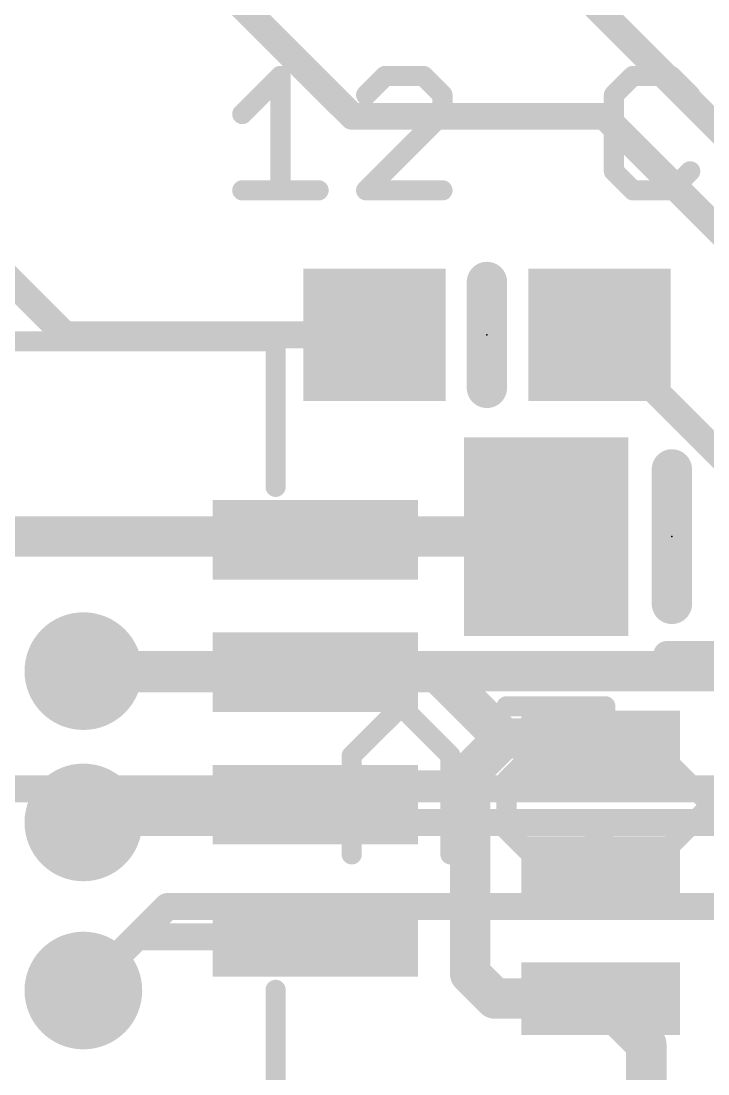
# Model space of a CAD drawing. Extents: x -0.1 to 33.1, y -0.2 to 19.1.
# Drawn here: x 2.96 to 8.15, y 6.35 to 14.31 of the extents above; entities that cross this region are included whole.
import ezdxf

# ---------------------------------------------------------------- set-up
doc = ezdxf.new("R2010")
doc.units = 0
for name, color, linetype in [('1', 12, 'CONTINUOUS'), ('16', 132, 'CONTINUOUS'), ('18', 110, 'CONTINUOUS'), ('21', 40, 'CONTINUOUS'), ('22', 6, 'CONTINUOUS'), ('23', 40, 'CONTINUOUS')]:
    doc.layers.add(name, color=color, linetype=linetype)

# ---------------------------------------------------------------- blocks, each defined once
blk = doc.blocks.new('RECT')
blk.add_solid([(-0.5, -0.5), (0.5, -0.5), (-0.5, 0.5), (0.5, 0.5)])
blk = doc.blocks.new('ROUNDV')
at = {"const_width": 0.5}
blk.add_lwpolyline([(0, -0.25, 1), (0, 0.25, 1), (0, -0.25)], format="xyb", dxfattribs=at)

msp = doc.modelspace()

# ---------------------------------------------------------------- linework, layer by layer
at = {"layer": '1'}
for points, const_width in [([(1.27, 17.78), (5.461, 13.589)], 0.2032), ([(9.525, 12.192), (3.937, 17.78)], 0.2032), ([(5.461, 13.589), (7.366, 13.589)], 0.2032), ([(7.366, 13.589), (9.398, 11.557)], 0.2032), ([(2.274, 12.954), (3.29, 11.938)], 0.2032), ([(3.29, 11.938), (5.627, 11.938)], 0.2032), ([(7.327, 11.938), (8.824, 10.441)], 0.2032), ([(5.157, 10.414), (1.281, 10.414)], 0.3048), ([(5.181, 10.39), (5.157, 10.414)], 0.3048), ([(5.181, 10.39), (5.181, 10.414)], 0.3048), ([(5.181, 10.414), (6.924, 10.414)], 0.3048), ([(3.437, 9.39), (3.429, 9.398)], 0.3048), ([(5.181, 9.39), (3.437, 9.39)], 0.3048), ([(5.181, 9.39), (6.104, 9.39)], 0.3048), ([(6.104, 9.39), (6.604, 8.89)], 0.3048), ([(6.35, 8.636), (6.604, 8.89)], 0.3048), ([(6.604, 8.89), (7.2699, 8.89)], 0.3048), ([(7.2699, 8.89), (7.3359, 8.824)], 0.3048), ([(6.35, 7.112), (6.35, 8.636)], 0.3048), ([(0, 8.509), (33.02, 8.509)], 0.2032), ([(3.564, 8.39), (3.429, 8.255)], 0.2032), ([(5.181, 8.39), (3.564, 8.39)], 0.2032), ([(3.834, 7.39), (3.429, 6.985)], 0.2032), ([(5.181, 7.39), (3.834, 7.39)], 0.2032), ([(6.538, 6.924), (6.35, 7.112)], 0.3048), ([(7.3359, 6.924), (6.538, 6.924)], 0.3048), ([(7.3359, 6.924), (7.681, 6.5789)], 0.3048), ([(7.681, 6.5789), (7.681, 5.08)], 0.3048)]:
    msp.add_lwpolyline(points, dxfattribs=dict(at, const_width=const_width))
for points, const_width in [([(5.461, 13.6398, 1), (5.461, 13.5382)], 0.1016), ([(7.4019, 13.6249, 1), (7.3301, 13.5531)], 0.1016), ([(7.366, 13.5382, 1), (7.366, 13.6398)], 0.1016), ([(5.4251, 13.5531, 1), (5.4969, 13.6249)], 0.1016), ([(3.29, 11.9888, 1), (3.29, 11.8872)], 0.1016), ([(3.2541, 11.9021, 1), (3.3259, 11.9739)], 0.1016), ([(5.627, 11.8872, 1), (5.627, 11.9888)], 0.1016), ([(7.3629, 11.9739, 1), (7.2911, 11.9021)], 0.1016), ([(5.2109, 10.4679, 1), (5.1031, 10.3601)], 0.1524), ([(5.2572, 10.414, 1), (5.1048, 10.414)], 0.1524), ([(5.181, 10.4902, 1), (5.181, 10.3378)], 0.1524), ([(5.1271, 10.3361, 1), (5.2349, 10.4439)], 0.1524), ([(5.157, 10.3378, 1), (5.157, 10.4902)], 0.1524), ([(6.924, 10.3378, 1), (6.924, 10.4902)], 0.1524), ([(5.1048, 10.39, 1), (5.2572, 10.39)], 0.1524), ([(3.4829, 9.4519, 1), (3.3751, 9.3441)], 0.1524), ([(3.437, 9.4662, 1), (3.437, 9.3138)], 0.1524), ([(3.3831, 9.3361, 1), (3.4909, 9.4439)], 0.1524), ([(5.181, 9.4662, 1), (5.181, 9.3138)], 0.1524), ([(5.181, 9.3138, 1), (5.181, 9.4662)], 0.1524), ([(6.1579, 9.4439, 1), (6.0501, 9.3361)], 0.1524), ([(6.104, 9.3138, 1), (6.104, 9.4662)], 0.1524), ([(6.604, 8.9662, 1), (6.604, 8.8138)], 0.1524), ([(6.6579, 8.8361, 1), (6.5501, 8.9439)], 0.1524), ([(6.5501, 8.8361, 1), (6.6579, 8.9439)], 0.1524), ([(7.3238, 8.9439, 1), (7.216, 8.8361)], 0.1524), ([(7.2699, 8.8138, 1), (7.2699, 8.9662)], 0.1524), ([(7.282, 8.7701, 1), (7.3898, 8.8779)], 0.1524), ([(6.4262, 8.636, 1), (6.2738, 8.636)], 0.1524), ([(6.2961, 8.6899, 1), (6.4039, 8.5821)], 0.1524), ([(3.564, 8.4408, 1), (3.564, 8.3392)], 0.1016), ([(3.5999, 8.3541, 1), (3.5281, 8.4259)], 0.1016), ([(5.181, 8.3392, 1), (5.181, 8.4408)], 0.1016), ([(3.3931, 8.2909, 1), (3.4649, 8.2191)], 0.1016), ([(3.834, 7.4408, 1), (3.834, 7.3392)], 0.1016), ([(3.8699, 7.3541, 1), (3.7981, 7.4259)], 0.1016), ([(5.181, 7.3392, 1), (5.181, 7.4408)], 0.1016), ([(6.4039, 7.1659, 1), (6.2961, 7.0581)], 0.1524), ([(6.2738, 7.112, 1), (6.4262, 7.112)], 0.1524), ([(3.3931, 7.0209, 1), (3.4649, 6.9491)], 0.1016), ([(6.538, 7.0002, 1), (6.538, 6.8478)], 0.1524), ([(6.4841, 6.8701, 1), (6.5919, 6.9779)], 0.1524), ([(7.3898, 6.9779, 1), (7.282, 6.8701)], 0.1524), ([(7.3359, 6.8478, 1), (7.3359, 7.0002)], 0.1524), ([(7.7572, 6.5789, 1), (7.6048, 6.5789)], 0.1524), ([(7.6271, 6.525, 1), (7.7349, 6.6328)], 0.1524)]:
    msp.add_lwpolyline(points, format="xyb", dxfattribs=dict(at, const_width=const_width))
at = {"layer": '16'}
for points, const_width in [([(3.429, 9.398), (10.414, 9.398)], 0.3048), ([(3.429, 8.255), (9.779, 8.255)], 0.2032), ([(3.429, 6.985), (4.064, 7.62)], 0.2032), ([(4.064, 7.62), (9.398, 7.62)], 0.2032)]:
    msp.add_lwpolyline(points, dxfattribs=dict(at, const_width=const_width))
for points, const_width in [([(3.429, 9.4742, 1), (3.429, 9.3218)], 0.1524), ([(3.429, 8.3058, 1), (3.429, 8.2042)], 0.1016), ([(4.064, 7.6708, 1), (4.064, 7.5692)], 0.1016), ([(4.0999, 7.5841, 1), (4.0281, 7.6559)], 0.1016), ([(3.3931, 7.0209, 1), (3.4649, 6.9491)], 0.1016)]:
    msp.add_lwpolyline(points, format="xyb", dxfattribs=dict(at, const_width=const_width))
at = {"layer": '21'}
for points, const_width in [([(4.6294, 13.6064), (4.9175, 13.8945)], 0.1524), ([(4.9175, 13.8945), (4.9175, 13.0302)], 0.1524), ([(5.709, 13.8945), (5.5649, 13.7505)], 0.1524), ([(5.9971, 13.8945), (5.709, 13.8945)], 0.1524), ([(6.1412, 13.7505), (5.9971, 13.8945)], 0.1524), ([(7.58, 13.8945), (7.436, 13.7505)], 0.1524), ([(7.8681, 13.8945), (7.58, 13.8945)], 0.1524), ([(8.0122, 13.7505), (7.8681, 13.8945)], 0.1524), ([(6.1412, 13.6064), (6.1412, 13.7505)], 0.1524), ([(7.436, 13.7505), (7.436, 13.1743)], 0.1524), ([(5.5649, 13.0302), (6.1412, 13.6064)], 0.1524), ([(7.436, 13.1743), (7.58, 13.0302)], 0.1524), ([(7.8681, 13.0302), (8.0122, 13.1743)], 0.1524), ([(4.6294, 13.0302), (5.2056, 13.0302)], 0.1524), ([(6.1412, 13.0302), (5.5649, 13.0302)], 0.1524), ([(7.58, 13.0302), (7.8681, 13.0302)], 0.1524), ([(6.477, 11.538), (6.477, 12.338)], 0.3048), ([(2.281, 11.89), (4.881, 11.89)], 0.1524), ([(4.881, 11.89), (4.881, 10.79)], 0.1524), ([(7.874, 9.906), (7.874, 10.922)], 0.3048), ([(9.436, 9.524), (7.836, 9.524)], 0.2032), ([(4.881, 6.99), (4.881, 5.79)], 0.1524)]:
    msp.add_lwpolyline(points, dxfattribs=dict(at, const_width=const_width))
for points, const_width in [([(4.9556, 13.8945, 1), (4.8794, 13.8945)], 0.0762), ([(4.9445, 13.8676, 1), (4.8906, 13.9215)], 0.0762), ([(5.709, 13.9326, 1), (5.709, 13.8564)], 0.0762), ([(5.7359, 13.8676, 1), (5.682, 13.9215)], 0.0762), ([(6.024, 13.9215, 1), (5.9702, 13.8676)], 0.0762), ([(5.9971, 13.8564, 1), (5.9971, 13.9326)], 0.0762), ([(7.58, 13.9326, 1), (7.58, 13.8564)], 0.0762), ([(7.607, 13.8676, 1), (7.5531, 13.9215)], 0.0762), ([(7.8951, 13.9215, 1), (7.8412, 13.8676)], 0.0762), ([(7.8681, 13.8564, 1), (7.8681, 13.9326)], 0.0762), ([(5.538, 13.7774, 1), (5.5919, 13.7235)], 0.0762), ([(6.1793, 13.7505, 1), (6.1031, 13.7505)], 0.0762), ([(6.1142, 13.7235, 1), (6.1681, 13.7774)], 0.0762), ([(7.409, 13.7774, 1), (7.4629, 13.7235)], 0.0762), ([(7.4741, 13.7505, 1), (7.3979, 13.7505)], 0.0762), ([(7.9852, 13.7235, 1), (8.0391, 13.7774)], 0.0762), ([(6.1681, 13.5795, 1), (6.1142, 13.6334)], 0.0762), ([(4.6025, 13.6334, 1), (4.6563, 13.5795)], 0.0762), ([(6.1031, 13.6064, 1), (6.1793, 13.6064)], 0.0762), ([(7.4629, 13.2012, 1), (7.409, 13.1473)], 0.0762), ([(7.3979, 13.1743, 1), (7.4741, 13.1743)], 0.0762), ([(8.0391, 13.1473, 1), (7.9852, 13.2012)], 0.0762), ([(4.6294, 13.0683, 1), (4.6294, 12.9921)], 0.0762), ([(4.8794, 13.0302, 1), (4.9556, 13.0302)], 0.0762), ([(5.2056, 12.9921, 1), (5.2056, 13.0683)], 0.0762), ([(5.5649, 13.0683, 1), (5.5649, 12.9921)], 0.0762), ([(5.538, 13.0571, 1), (5.5919, 13.0033)], 0.0762), ([(6.1412, 12.9921, 1), (6.1412, 13.0683)], 0.0762), ([(7.58, 13.0683, 1), (7.58, 12.9921)], 0.0762), ([(7.5531, 13.0033, 1), (7.607, 13.0571)], 0.0762), ([(7.8412, 13.0571, 1), (7.8951, 13.0033)], 0.0762), ([(7.8681, 12.9921, 1), (7.8681, 13.0683)], 0.0762), ([(6.5532, 12.338, 1), (6.4008, 12.338)], 0.1524), ([(4.9191, 11.89, 1), (4.8429, 11.89)], 0.0762), ([(4.881, 11.8519, 1), (4.881, 11.9281)], 0.0762), ([(6.4008, 11.538, 1), (6.5532, 11.538)], 0.1524), ([(7.9502, 10.922, 1), (7.7978, 10.922)], 0.1524), ([(4.8429, 10.79, 1), (4.9191, 10.79)], 0.0762), ([(7.7978, 9.906, 1), (7.9502, 9.906)], 0.1524), ([(7.836, 9.5748, 1), (7.836, 9.4732)], 0.1016), ([(4.9191, 6.99, 1), (4.8429, 6.99)], 0.0762)]:
    msp.add_lwpolyline(points, format="xyb", dxfattribs=dict(at, const_width=const_width))
at = {"layer": '22', "const_width": 0.1524}
for points in [[(5.8288, 9.1323), (5.4559, 8.7594)], [(6.2016, 8.7594), (5.8288, 9.1323)], [(6.6253, 9.1323), (7.371, 9.1323)], [(7.371, 9.1323), (7.371, 8.573)], [(5.4559, 8.7594), (5.4559, 8.0137)], [(6.2016, 8.0137), (6.2016, 8.7594)], [(6.8117, 8.7594), (6.6253, 8.573)], [(6.9982, 8.7594), (6.8117, 8.7594)], [(7.371, 8.573), (6.9982, 8.7594)], [(8.5404, 8.7594), (7.7947, 8.0137)], [(8.5404, 8.0137), (7.7947, 8.7594)], [(6.2016, 8.573), (5.4559, 8.573)], [(6.6253, 8.573), (6.6253, 8.2001)], [(6.6253, 8.2001), (6.8117, 8.0137)], [(7.1846, 8.0137), (7.371, 8.2001)], [(6.8117, 8.0137), (7.1846, 8.0137)]]:
    msp.add_lwpolyline(points, dxfattribs=at)
at = {"layer": '22', "const_width": 0.0762}
for points in [[(5.8557, 9.1592, 1), (5.8018, 9.1053)], [(5.8557, 9.1053, 1), (5.8018, 9.1592)], [(6.6253, 9.1704, 1), (6.6253, 9.0942)], [(7.4091, 9.1323, 1), (7.3329, 9.1323)], [(7.371, 9.0942, 1), (7.371, 9.1704)], [(5.494, 8.7594, 1), (5.4178, 8.7594)], [(6.2397, 8.7594, 1), (6.1635, 8.7594)], [(6.8117, 8.7975, 1), (6.8117, 8.7213)], [(6.8387, 8.7325, 1), (6.7848, 8.7863)], [(7.0152, 8.7935, 1), (6.9811, 8.7253)], [(6.9982, 8.7213, 1), (6.9982, 8.7975)], [(7.8216, 8.7863, 1), (7.7678, 8.7325)], [(5.429, 8.7863, 1), (5.4828, 8.7325)], [(6.1747, 8.7325, 1), (6.2285, 8.7863)], [(5.4559, 8.6111, 1), (5.4559, 8.5349)], [(6.2016, 8.5349, 1), (6.2016, 8.6111)], [(6.6634, 8.573, 1), (6.5872, 8.573)], [(6.5984, 8.5999, 1), (6.6522, 8.546)], [(7.3329, 8.573, 1), (7.4091, 8.573)], [(7.354, 8.5389, 1), (7.388, 8.6071)], [(6.6522, 8.2271, 1), (6.5984, 8.1732)], [(7.3979, 8.1732, 1), (7.3441, 8.2271)], [(6.5872, 8.2001, 1), (6.6634, 8.2001)], [(5.4178, 8.0137, 1), (5.494, 8.0137)], [(6.1635, 8.0137, 1), (6.2397, 8.0137)], [(6.8117, 8.0518, 1), (6.8117, 7.9756)], [(6.7848, 7.9868, 1), (6.8387, 8.0406)], [(7.1576, 8.0406, 1), (7.2115, 7.9868)], [(7.1846, 7.9756, 1), (7.1846, 8.0518)], [(7.7678, 8.0406, 1), (7.8216, 7.9868)]]:
    msp.add_lwpolyline(points, format="xyb", dxfattribs=at)
at = {"layer": '23'}
for p in [(6.477, 11.938), (7.874, 10.414)]:
    msp.add_point(p, dxfattribs=at)

# ---------------------------------------------------------------- block references
at = {"layer": '1', "xscale": 1.075, "rotation": 180}
for p in [(5.627, 11.938), (7.327, 11.938)]:
    msp.add_blockref('RECT', p, dxfattribs=at)
at = {"layer": '1'}
for p, xscale, yscale, rotation in [((6.924, 10.414), 1.24, 1.5, 180), ((7.3359, 8.824), 0.55, 1.2, 270), ((7.3359, 7.874), 0.55, 1.2, 270), ((7.3359, 6.924), 0.55, 1.2, 270)]:
    msp.add_blockref('RECT', p, dxfattribs=dict(at, xscale=xscale, yscale=yscale, rotation=rotation))
at = {"layer": '1', "xscale": 1.55, "yscale": 0.6}
for p in [(5.181, 10.39), (5.181, 9.39), (5.181, 8.39), (5.181, 7.39)]:
    msp.add_blockref('RECT', p, dxfattribs=at)
at = {"layer": '18', "xscale": 0.889, "yscale": 0.889}
for p in [(3.429, 9.398), (3.429, 9.398), (3.429, 8.255), (3.429, 8.255), (3.429, 6.985), (3.429, 6.985)]:
    msp.add_blockref('ROUNDV', p, dxfattribs=at)

doc.saveas('drawing.dxf')
